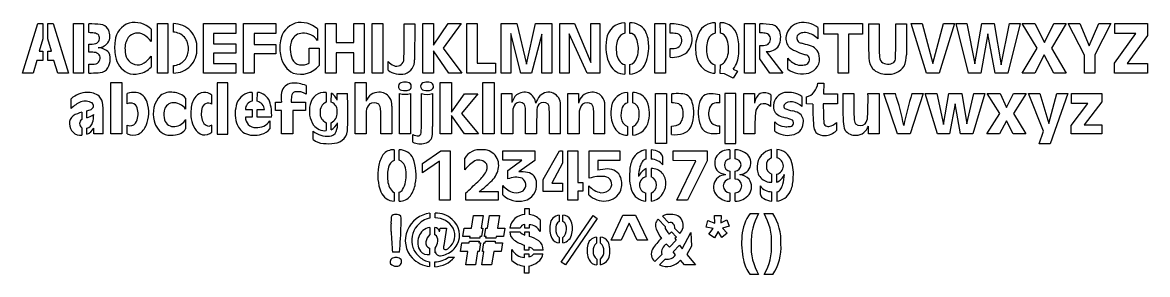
# Model space of a CAD drawing. Extents: x 0 to 17.1, y 0 to 3.8.
import ezdxf

# ---------------------------------------------------------------- set-up
doc = ezdxf.new("R2010")
doc.units = 0
doc.layers.add('WHITE', color=7, linetype='CONTINUOUS')

msp = doc.modelspace()

# ---------------------------------------------------------------- linework, layer by layer
at = {"layer": 'WHITE', "linetype": 'CONTINUOUS'}
for p, q in [((0, 3.062329), (0.23051, 3.812329)), ((0.23051, 3.812329), (0.308096, 3.812329)), ((0.308096, 3.812329), (0.308096, 3.580695)), ((0.386807, 3.57957), (0.386807, 3.812329)), ((0.386807, 3.812329), (0.467766, 3.812329)), ((0.467766, 3.812329), (0.697151, 3.062329)), ((0.775862, 3.062329), (0.775862, 3.812329)), ((0.775862, 3.812329), (0.928786, 3.812329)), ((0.928786, 3.812329), (0.928786, 3.062329)), ((1.008621, 3.676272), (1.008621, 3.81008)), ((2.048726, 3.813453), (2.208396, 3.813453)), ((2.048726, 3.062329), (2.048726, 3.813453)), ((2.208396, 3.813453), (2.208396, 3.062329)), ((2.291604, 3.683019), (2.291604, 3.813453)), ((2.74925, 3.812329), (3.238381, 3.812329)), ((2.74925, 3.062329), (2.74925, 3.812329)), ((3.238381, 3.812329), (3.238381, 3.661654)), ((3.356447, 3.812329), (3.845577, 3.812329)), ((3.356447, 3.062329), (3.356447, 3.812329)), ((3.845577, 3.812329), (3.845577, 3.661654)), ((4.603448, 3.062329), (4.603448, 3.812329)), ((4.603448, 3.812329), (4.763118, 3.812329)), ((4.763118, 3.812329), (4.763118, 3.525597)), ((5.02961, 3.525597), (5.02961, 3.812329)), ((5.02961, 3.812329), (5.18928, 3.812329)), ((5.18928, 3.812329), (5.18928, 3.062329)), ((5.31072, 3.812329), (5.47039, 3.812329)), ((5.31072, 3.062329), (5.31072, 3.812329)), ((5.47039, 3.812329), (5.47039, 3.062329)), ((5.796477, 3.528656), (5.796477, 3.811205)), ((5.796477, 3.811205), (5.956147, 3.811205)), ((5.956147, 3.811205), (5.955031, 3.262379)), ((6.077586, 3.812329), (6.24063, 3.812329)), ((6.077586, 3.062329), (6.077586, 3.812329)), ((6.24063, 3.812329), (6.24063, 3.485118)), ((6.24063, 3.485118), (6.466642, 3.812329)), ((6.662294, 3.812329), (6.386807, 3.439016)), ((6.466642, 3.812329), (6.662294, 3.812329)), ((6.747751, 3.062329), (6.747751, 3.812329)), ((6.747751, 3.812329), (6.907421, 3.812329)), ((6.907421, 3.812329), (6.907421, 3.211879)), ((7.267241, 3.062329), (7.267241, 3.812329)), ((7.267241, 3.812329), (7.508996, 3.812329)), ((7.508996, 3.812329), (7.652924, 3.196137)), ((7.652924, 3.196137), (7.792354, 3.812329)), ((7.792354, 3.812329), (8.037481, 3.812329)), ((8.037481, 3.812329), (8.037481, 3.062329)), ((8.158921, 3.062329), (8.158921, 3.812329)), ((8.158921, 3.812329), (8.381559, 3.812329)), ((8.381559, 3.812329), (8.632309, 3.223124)), ((8.632309, 3.223124), (8.633433, 3.812329)), ((8.633433, 3.812329), (8.768366, 3.812329)), ((8.768366, 3.812329), (8.768366, 3.062329)), ((9.147301, 3.826947), (9.147301, 3.667277)), ((9.226012, 3.665028), (9.226012, 3.826947)), ((9.603823, 3.062329), (9.603823, 3.812329)), ((9.603823, 3.812329), (9.763493, 3.812329)), ((9.763493, 3.812329), (9.763493, 3.062329)), ((9.836582, 3.669525), (9.836582, 3.811205)), ((10.517991, 3.826947), (10.517991, 3.667277)), ((10.598951, 3.666152), (10.597826, 3.826947)), ((10.966642, 3.812329), (11.126312, 3.812329)), ((10.966642, 3.062329), (10.966642, 3.812329)), ((11.126312, 3.812329), (11.126312, 3.062329)), ((11.197151, 3.674023), (11.197151, 3.808956)), ((12.170915, 3.812329), (12.757871, 3.812329)), ((12.170915, 3.654908), (12.170915, 3.812329)), ((12.757871, 3.812329), (12.757871, 3.654908)), ((12.848951, 3.811205), (13.008621, 3.811205)), ((13.008621, 3.811205), (13.008621, 3.464838)), ((13.263868, 3.811205), (13.423538, 3.811205)), ((13.728261, 3.062329), (13.498876, 3.812329)), ((13.498876, 3.812329), (13.664168, 3.812329)), ((13.664168, 3.812329), (13.824963, 3.208506)), ((13.824963, 3.208506), (13.985757, 3.812329)), ((14.153298, 3.812329), (13.92054, 3.062329)), ((13.985757, 3.812329), (14.153298, 3.812329)), ((14.366942, 3.062329), (14.180285, 3.812329)), ((14.180285, 3.812329), (14.344453, 3.812329)), ((14.344453, 3.812329), (14.462519, 3.202884)), ((14.462519, 3.202884), (14.570465, 3.812329)), ((14.570465, 3.812329), (14.758246, 3.812329)), ((14.758246, 3.812329), (14.865067, 3.187142)), ((14.865067, 3.187142), (14.987631, 3.812329)), ((15.154048, 3.812329), (14.962894, 3.062329)), ((14.987631, 3.812329), (15.154048, 3.812329)), ((15.409295, 3.44014), (15.183283, 3.812329)), ((15.183283, 3.812329), (15.375562, 3.812329)), ((15.375562, 3.812329), (15.521739, 3.527846)), ((15.521739, 3.527846), (15.665667, 3.812329)), ((15.850075, 3.812329), (15.626312, 3.437891)), ((15.665667, 3.812329), (15.850075, 3.812329)), ((16.126687, 3.333319), (15.87931, 3.812329)), ((15.87931, 3.812329), (16.060345, 3.812329)), ((16.060345, 3.812329), (16.202024, 3.477247)), ((16.202024, 3.477247), (16.347076, 3.812329)), ((16.531484, 3.812329), (16.286357, 3.336692)), ((16.347076, 3.812329), (16.531484, 3.812329)), ((16.589955, 3.812329), (17.085832, 3.812329)), ((16.589955, 3.661654), (16.589955, 3.812329)), ((17.085832, 3.812329), (17.085832, 3.634668)), ((1.953148, 3.729121), (1.953148, 3.543588)), ((3.238381, 3.661654), (2.902174, 3.661654)), ((2.902174, 3.661654), (2.902174, 3.507606)), ((3.845577, 3.661654), (3.516117, 3.661654)), ((3.516117, 3.661654), (3.516117, 3.495238)), ((4.482009, 3.732494), (4.482009, 3.558206)), ((7.57084, 3.062329), (7.415667, 3.662779)), ((7.415667, 3.662779), (7.415667, 3.062329)), ((7.887931, 3.654908), (7.728261, 3.062329)), ((7.886807, 3.062329), (7.887931, 3.654908)), ((8.577211, 3.062329), (8.3006, 3.656032)), ((8.3006, 3.656032), (8.3006, 3.062329)), ((12.078711, 3.756107), (12.078711, 3.57957)), ((12.385682, 3.654908), (12.170915, 3.654908)), ((12.385682, 3.062329), (12.385682, 3.654908)), ((12.757871, 3.654908), (12.545352, 3.654908)), ((12.545352, 3.654908), (12.545352, 3.062329)), ((14.662669, 3.657157), (14.555847, 3.062329)), ((14.770615, 3.062329), (14.662669, 3.657157)), ((16.583208, 3.211879), (16.91042, 3.661654)), ((16.91042, 3.661654), (16.589955, 3.661654)), ((17.085832, 3.634668), (16.775487, 3.205133)), ((0.308096, 3.580695), (0.252999, 3.392914)), ((0.44078, 3.392914), (0.386807, 3.57957)), ((1.007496, 3.37942), (1.007496, 3.498611)), ((2.902174, 3.507606), (3.238381, 3.507606)), ((3.238381, 3.507606), (3.238381, 3.364803)), ((3.516117, 3.495238), (3.845577, 3.495238)), ((3.845577, 3.495238), (3.845577, 3.352434)), ((4.351574, 3.210755), (4.351574, 3.44014)), ((4.351574, 3.44014), (4.504498, 3.44014)), ((4.504498, 3.44014), (4.503373, 3.177022)), ((4.763118, 3.525597), (5.02961, 3.525597)), ((6.386807, 3.439016), (6.671289, 3.062329)), ((9.834333, 3.30071), (9.834333, 3.433393)), ((11.198276, 3.277097), (11.198276, 3.478371)), ((15.182159, 3.062329), (15.409295, 3.44014)), ((15.626312, 3.437891), (15.852324, 3.062329)), ((0.217016, 3.25011), (0.15967, 3.062329)), ((0.308096, 3.25011), (0.217016, 3.25011)), ((0.252999, 3.392914), (0.308096, 3.392914)), ((0.308096, 3.392914), (0.308096, 3.25011)), ((0.386807, 3.25011), (0.386807, 3.392914)), ((0.386807, 3.392914), (0.44078, 3.392914)), ((0.477886, 3.25011), (0.386807, 3.25011)), ((0.534108, 3.062329), (0.477886, 3.25011)), ((1.953148, 3.316452), (1.953148, 3.153408)), ((3.238381, 3.364803), (2.902174, 3.364803)), ((2.902174, 3.364803), (2.902174, 3.205133)), ((3.845577, 3.352434), (3.516117, 3.352434)), ((3.516117, 3.352434), (3.516117, 3.062329)), ((5.02961, 3.367052), (4.763118, 3.367052)), ((4.763118, 3.367052), (4.763118, 3.062329)), ((5.02961, 3.062329), (5.02961, 3.367052)), ((6.474513, 3.062329), (6.24063, 3.39966)), ((6.24063, 3.39966), (6.24063, 3.062329)), ((11.350075, 3.062329), (11.198276, 3.277097)), ((11.296102, 3.38954), (11.545727, 3.062329)), ((11.622189, 3.1208), (11.622189, 3.286092)), ((15.518366, 3.337816), (15.374438, 3.062329)), ((15.661169, 3.062329), (15.518366, 3.337816)), ((16.126687, 3.062329), (16.126687, 3.333319)), ((16.286357, 3.336692), (16.286357, 3.062329)), ((1.007496, 3.062329), (1.007496, 3.195013)), ((2.291604, 3.061205), (2.291604, 3.175897)), ((2.902174, 3.205133), (3.238381, 3.205133)), ((3.238381, 3.205133), (3.238381, 3.062329)), ((5.551349, 3.106182), (5.551349, 3.236617)), ((6.907421, 3.211879), (7.182909, 3.211879)), ((7.182909, 3.211879), (7.182909, 3.062329)), ((9.147301, 3.18939), (9.147301, 3.045462)), ((9.226012, 3.045462), (9.226012, 3.18939)), ((10.516867, 3.187142), (10.516867, 3.058956)), ((10.597826, 3.055582), (10.598951, 3.188266)), ((10.794603, 3.123049), (10.857571, 3.088191)), ((10.857571, 3.088191), (10.794603, 2.983618)), ((16.583208, 3.062329), (16.583208, 3.211879)), ((16.775487, 3.205133), (17.085832, 3.205133)), ((17.085832, 3.205133), (17.085832, 3.062329)), ((0.15967, 3.062329), (0, 3.062329)), ((0.697151, 3.062329), (0.534108, 3.062329)), ((0.928786, 3.062329), (0.775862, 3.062329)), ((1.340892, 2.13556), (1.340892, 2.91592)), ((1.340892, 2.91592), (1.509558, 2.91592)), ((1.509558, 2.91592), (1.509558, 2.13556)), ((2.208396, 3.062329), (2.048726, 3.062329)), ((3.238381, 3.062329), (2.74925, 3.062329)), ((3.120877, 2.914795), (2.955585, 2.914795)), ((2.955585, 2.914795), (2.955585, 2.134436)), ((3.120877, 2.134436), (3.120877, 2.914795)), ((3.516117, 3.062329), (3.356447, 3.062329)), ((4.763118, 3.062329), (4.603448, 3.062329)), ((5.18928, 3.062329), (5.02961, 3.062329)), ((5.050412, 2.13556), (5.050412, 2.917044)), ((5.050412, 2.917044), (5.219078, 2.917044)), ((5.219078, 2.917044), (5.219078, 2.635935)), ((5.47039, 3.062329), (5.31072, 3.062329)), ((6.24063, 3.062329), (6.077586, 3.062329)), ((6.34464, 2.917044), (6.516679, 2.917044)), ((6.34464, 2.13556), (6.34464, 2.917044)), ((6.671289, 3.062329), (6.474513, 3.062329)), ((6.516679, 2.917044), (6.516679, 2.466145)), ((7.182909, 3.062329), (6.747751, 3.062329)), ((6.993441, 2.917044), (7.162106, 2.917044)), ((6.993441, 2.13556), (6.993441, 2.917044)), ((7.162106, 2.917044), (7.162106, 2.13556)), ((7.415667, 3.062329), (7.267241, 3.062329)), ((7.728261, 3.062329), (7.57084, 3.062329)), ((8.037481, 3.062329), (7.886807, 3.062329)), ((8.3006, 3.062329), (8.158921, 3.062329)), ((8.768366, 3.062329), (8.577211, 3.062329)), ((9.763493, 3.062329), (9.603823, 3.062329)), ((10.661919, 3.04996), (10.597826, 3.055582)), ((10.794603, 2.983618), (10.661919, 3.04996)), ((11.126312, 3.062329), (10.966642, 3.062329)), ((11.545727, 3.062329), (11.350075, 3.062329)), ((12.081522, 2.9058), (12.168103, 2.906924)), ((12.168103, 2.906924), (12.16473, 2.745005)), ((12.545352, 3.062329), (12.385682, 3.062329)), ((13.92054, 3.062329), (13.728261, 3.062329)), ((14.555847, 3.062329), (14.366942, 3.062329)), ((14.962894, 3.062329), (14.770615, 3.062329)), ((15.374438, 3.062329), (15.182159, 3.062329)), ((15.852324, 3.062329), (15.661169, 3.062329)), ((16.286357, 3.062329), (16.126687, 3.062329)), ((17.085832, 3.062329), (16.583208, 3.062329)), ((1.590517, 2.592082), (1.590517, 2.751752)), ((3.487444, 2.768618), (3.487444, 2.633686)), ((3.566154, 2.633686), (3.567279, 2.768618)), ((4.307159, 2.872067), (4.307159, 2.742756)), ((4.610757, 2.768618), (4.610757, 2.617944)), ((4.689468, 2.617944), (4.690592, 2.755125)), ((4.779423, 2.651677), (4.779423, 2.751752)), ((4.779423, 2.751752), (4.936844, 2.751752)), ((5.723951, 2.13556), (5.723951, 2.750627)), ((5.892616, 2.749503), (5.892616, 2.13556)), ((6.227699, 2.750627), (6.227699, 2.250843)), ((6.516679, 2.466145), (6.712331, 2.745005)), ((6.913606, 2.745005), (6.669603, 2.44478)), ((6.712331, 2.745005), (6.913606, 2.745005)), ((7.276799, 2.13556), (7.276799, 2.750627)), ((7.276799, 2.750627), (7.43422, 2.750627)), ((7.43422, 2.750627), (7.43422, 2.615695)), ((8.284295, 2.13556), (8.284295, 2.750627)), ((8.284295, 2.750627), (8.442841, 2.750627)), ((8.442841, 2.750627), (8.442841, 2.60445)), ((9.189468, 2.76637), (9.189468, 2.608948)), ((9.267054, 2.608948), (9.267054, 2.76637)), ((9.612256, 1.989383), (9.612256, 2.750627)), ((9.612256, 2.750627), (9.780922, 2.750627)), ((9.780922, 2.750627), (9.780922, 1.989383)), ((9.860757, 2.608948), (9.860757, 2.743881)), ((10.833396, 2.752876), (10.668103, 2.752876)), ((10.668103, 2.752876), (10.668103, 1.991632)), ((10.833396, 1.991632), (10.833396, 2.752876)), ((10.954835, 2.13556), (10.954835, 2.750627)), ((10.954835, 2.750627), (11.11563, 2.750627)), ((11.11563, 2.750627), (11.11563, 2.603326)), ((12.16473, 2.745005), (12.376124, 2.745005)), ((12.376124, 2.745005), (12.376124, 2.594331)), ((12.459333, 2.750627), (12.627999, 2.750627)), ((12.627999, 2.750627), (12.627999, 2.477096)), ((12.840517, 2.750627), (13.009183, 2.750627)), ((13.009183, 2.750627), (13.009183, 2.13556)), ((13.286919, 2.13556), (13.082271, 2.750627)), ((13.082271, 2.750627), (13.256559, 2.750627)), ((13.679348, 2.750627), (13.481447, 2.13556)), ((13.508433, 2.750627), (13.679348, 2.750627)), ((13.896364, 2.13556), (13.710832, 2.750627)), ((13.710832, 2.750627), (13.883996, 2.750627)), ((13.883996, 2.750627), (13.985195, 2.279488)), ((13.985195, 2.279488), (14.067279, 2.750627)), ((14.067279, 2.750627), (14.264055, 2.750627)), ((14.264055, 2.750627), (14.343891, 2.288483)), ((14.343891, 2.288483), (14.446214, 2.750627)), ((14.613756, 2.750627), (14.431597, 2.13556)), ((14.446214, 2.750627), (14.613756, 2.750627)), ((14.840892, 2.445905), (14.653111, 2.750627)), ((14.653111, 2.750627), (14.846514, 2.750627)), ((14.846514, 2.750627), (14.946589, 2.539233)), ((14.946589, 2.539233), (15.051162, 2.750627)), ((15.243441, 2.750627), (15.051162, 2.445905)), ((15.051162, 2.750627), (15.243441, 2.750627)), ((15.508808, 2.17604), (15.277174, 2.751752)), ((15.277174, 2.751752), (15.451462, 2.751752)), ((15.451462, 2.751752), (15.588643, 2.296355)), ((15.588643, 2.296355), (15.707834, 2.751752)), ((15.87425, 2.751752), (15.606634, 1.988259)), ((15.707834, 2.751752), (15.87425, 2.751752)), ((15.930472, 2.750627), (16.392616, 2.750627)), ((15.930472, 2.601077), (15.930472, 2.750627)), ((16.392616, 2.750627), (16.392616, 2.62469)), ((0.740442, 2.522367), (0.740442, 2.671917)), ((2.476574, 2.678663), (2.476574, 2.512247)), ((2.87575, 2.590957), (2.87575, 2.727014)), ((3.842766, 2.492007), (3.842766, 2.621317)), ((3.842766, 2.621317), (3.93497, 2.621317)), ((4.081147, 2.621317), (4.298163, 2.621317)), ((4.298163, 2.621317), (4.298163, 2.492007)), ((10.589393, 2.611197), (10.589393, 2.732636)), ((11.367504, 2.731512), (11.359633, 2.554975)), ((11.836394, 2.706774), (11.836394, 2.551602)), ((11.904985, 2.592082), (11.904985, 2.698903)), ((12.00506, 2.590957), (11.904985, 2.592082)), ((12.376124, 2.594331), (12.162481, 2.594331)), ((14.163981, 2.594331), (14.080772, 2.13556)), ((14.24494, 2.13556), (14.163981, 2.594331)), ((15.925975, 2.26487), (16.180097, 2.601077)), ((16.180097, 2.601077), (15.930472, 2.601077)), ((16.392616, 2.62469), (16.126124, 2.273866)), ((0.902361, 2.466145), (0.902361, 2.354825)), ((0.976574, 2.380687), (0.976574, 2.488633)), ((3.386244, 2.507749), (3.487444, 2.507749)), ((3.487444, 2.393056), (3.388493, 2.393056)), ((3.487444, 2.507749), (3.487444, 2.393056)), ((3.566154, 2.393056), (3.566154, 2.507749)), ((3.566154, 2.507749), (3.6741, 2.507749)), ((3.783171, 2.393056), (3.566154, 2.393056)), ((3.93497, 2.492007), (3.842766, 2.492007)), ((3.93497, 2.13556), (3.93497, 2.492007)), ((4.298163, 2.492007), (4.103636, 2.492007)), ((4.103636, 2.492007), (4.103636, 2.13556)), ((5.440592, 2.13556), (5.440592, 2.40511)), ((5.609258, 2.558384), (5.609258, 2.13556)), ((6.71458, 2.13556), (6.513306, 2.416669)), ((6.513306, 2.416669), (6.513306, 2.13556)), ((6.669603, 2.44478), (6.925975, 2.13556)), ((7.639993, 2.13556), (7.639993, 2.404238)), ((8.002061, 2.13556), (8.002061, 2.403214)), ((8.6756, 2.13556), (8.6756, 2.4048)), ((14.64524, 2.13556), (14.840892, 2.445905)), ((15.051162, 2.445905), (15.240067, 2.13556)), ((0.900112, 2.231137), (0.900112, 2.117569)), ((0.978823, 2.131062), (0.978823, 2.225515)), ((1.085645, 2.13556), (1.085645, 2.226639)), ((1.591642, 2.13556), (1.591642, 2.268244)), ((2.477699, 2.358199), (2.477699, 2.212022)), ((2.87575, 2.268244), (2.840892, 2.256999)), ((2.87575, 2.164795), (2.87575, 2.268244)), ((3.757309, 2.337959), (3.757309, 2.213146)), ((4.61413, 2.307599), (4.61413, 2.18616)), ((4.686094, 2.198528), (4.686094, 2.307599)), ((9.189468, 2.249128), (9.189468, 2.116444)), ((9.267054, 2.116444), (9.267054, 2.248004)), ((9.857384, 2.126564), (9.857384, 2.256999)), ((10.592766, 2.150178), (10.592766, 2.259248)), ((11.428223, 2.177164), (11.428223, 2.321092)), ((12.360382, 2.310972), (12.360382, 2.187284)), ((12.847264, 2.13556), (12.847264, 2.256999)), ((14.945465, 2.336834), (14.836394, 2.13556)), ((15.04554, 2.13556), (14.945465, 2.336834)), ((15.925975, 2.13556), (15.925975, 2.26487)), ((16.126124, 2.273866), (16.392616, 2.273866)), ((16.392616, 2.273866), (16.392616, 2.13556)), ((1.226199, 2.13556), (1.085645, 2.13556)), ((1.509558, 2.13556), (1.340892, 2.13556)), ((2.955585, 2.134436), (3.120877, 2.134436)), ((4.103636, 2.13556), (3.93497, 2.13556)), ((4.412856, 2.050103), (4.412856, 2.178289)), ((5.219078, 2.13556), (5.050412, 2.13556)), ((5.609258, 2.13556), (5.440592, 2.13556)), ((5.892616, 2.13556), (5.723951, 2.13556)), ((5.928598, 2.011872), (5.927474, 2.126564)), ((6.513306, 2.13556), (6.34464, 2.13556)), ((6.925975, 2.13556), (6.71458, 2.13556)), ((7.162106, 2.13556), (6.993441, 2.13556)), ((7.445465, 2.13556), (7.276799, 2.13556)), ((7.808658, 2.13556), (7.639993, 2.13556)), ((8.170727, 2.13556), (8.002061, 2.13556)), ((8.452961, 2.13556), (8.284295, 2.13556)), ((8.844265, 2.13556), (8.6756, 2.13556)), ((11.123501, 2.13556), (10.954835, 2.13556)), ((13.009183, 2.13556), (12.847264, 2.13556)), ((13.481447, 2.13556), (13.286919, 2.13556)), ((14.080772, 2.13556), (13.896364, 2.13556)), ((14.431597, 2.13556), (14.24494, 2.13556)), ((14.836394, 2.13556), (14.64524, 2.13556)), ((15.240067, 2.13556), (15.04554, 2.13556)), ((15.441342, 1.988259), (15.508808, 2.17604)), ((16.392616, 2.13556), (15.925975, 2.13556)), ((5.64524, 1.895822), (5.64524, 1.733903)), ((5.720577, 1.736152), (5.720577, 1.895822)), ((6.077024, 1.687801), (6.35476, 1.881205)), ((6.35476, 1.881205), (6.496439, 1.881205)), ((6.496439, 1.881205), (6.496439, 1.131205)), ((7.295915, 1.736152), (7.295915, 1.88008)), ((7.295915, 1.88008), (7.781672, 1.88008)), ((7.781672, 1.88008), (7.781672, 1.731654)), ((7.909858, 1.444923), (8.153861, 1.881205)), ((8.153861, 1.881205), (8.202211, 1.881205)), ((8.202211, 1.881205), (8.202211, 1.693423)), ((8.280922, 1.131205), (8.280922, 1.881205)), ((8.280922, 1.881205), (8.431597, 1.881205)), ((8.431597, 1.881205), (8.431597, 1.397696)), ((8.607009, 1.461789), (8.607009, 1.88008)), ((8.607009, 1.88008), (9.070277, 1.88008)), ((9.070277, 1.88008), (9.070277, 1.731654)), ((9.469453, 1.753019), (9.470577, 1.895822)), ((9.548163, 1.895822), (9.548163, 1.753019)), ((9.780922, 1.989383), (9.612256, 1.989383)), ((9.880997, 1.881205), (10.397114, 1.881205)), ((9.880997, 1.73053), (9.880997, 1.881205)), ((10.397114, 1.881205), (10.397114, 1.726032)), ((10.668103, 1.991632), (10.833396, 1.991632)), ((10.743441, 1.896947), (10.743441, 1.757516)), ((10.821027, 1.757516), (10.821027, 1.895822)), ((11.377624, 1.774383), (11.377624, 1.898071)), ((11.456334, 1.899196), (11.456334, 1.774383)), ((15.606634, 1.988259), (15.441342, 1.988259)), ((6.331147, 1.721534), (6.077024, 1.544998)), ((6.331147, 1.131205), (6.331147, 1.721534)), ((6.716829, 1.592224), (6.715705, 1.768761)), ((7.582646, 1.736152), (7.295915, 1.736152)), ((7.369003, 1.578731), (7.582646, 1.736152)), ((7.781672, 1.731654), (7.536544, 1.561864)), ((9.070277, 1.731654), (8.738568, 1.731654)), ((8.738568, 1.731654), (8.738568, 1.584353)), ((9.723576, 1.665312), (9.723576, 1.751138)), ((10.223951, 1.729405), (9.880997, 1.73053)), ((9.938343, 1.131205), (10.223951, 1.729405)), ((10.397114, 1.726032), (10.099138, 1.131205)), ((6.077024, 1.544998), (6.077024, 1.687801)), ((7.369003, 1.455043), (7.369003, 1.578731)), ((8.202211, 1.693423), (8.038043, 1.388701)), ((9.472826, 1.486527), (9.472826, 1.610215)), ((9.548163, 1.610215), (9.548163, 1.485402)), ((10.744565, 1.571984), (10.744565, 1.452794)), ((10.822151, 1.450545), (10.822151, 1.571984)), ((7.909858, 1.25939), (7.909858, 1.444923)), ((8.038043, 1.388701), (8.202211, 1.388701)), ((8.202211, 1.388701), (8.202211, 1.25939)), ((8.431597, 1.397696), (8.510307, 1.397696)), ((8.510307, 1.397696), (8.510307, 1.266137)), ((10.677099, 1.514638), (10.677099, 1.521384)), ((10.894115, 1.52026), (10.894115, 1.515762)), ((11.378748, 1.40107), (11.378748, 1.525882)), ((11.452961, 1.524758), (11.452961, 1.40107)), ((5.642991, 1.248146), (5.642991, 1.113214)), ((5.719453, 1.113214), (5.719453, 1.24927)), ((6.733696, 1.131205), (6.733696, 1.243648)), ((6.937219, 1.261639), (7.222826, 1.261639)), ((7.222826, 1.261639), (7.222826, 1.131205)), ((7.295915, 1.208791), (7.295915, 1.351594)), ((8.202211, 1.25939), (7.909858, 1.25939)), ((8.510307, 1.266137), (8.431597, 1.266137)), ((8.431597, 1.266137), (8.431597, 1.131205)), ((8.602511, 1.212164), (8.602511, 1.348221)), ((9.468328, 1.113214), (9.468328, 1.236902)), ((9.549288, 1.238026), (9.549288, 1.114338)), ((10.743441, 1.242524), (10.743441, 1.113214)), ((10.822151, 1.113214), (10.822151, 1.241399)), ((11.203336, 1.345972), (11.203336, 1.260147)), ((11.378748, 1.115462), (11.378748, 1.258266)), ((11.456334, 1.258266), (11.456334, 1.115462)), ((6.496439, 1.131205), (6.331147, 1.131205)), ((7.222826, 1.131205), (6.733696, 1.131205)), ((8.431597, 1.131205), (8.280922, 1.131205)), ((10.099138, 1.131205), (9.938343, 1.131205)), ((6.187781, 0.931034), (6.187781, 0.856822)), ((6.266492, 0.861319), (6.266492, 0.931034)), ((6.818591, 0.706147), (6.850075, 0.896177)), ((6.850075, 0.896177), (6.997376, 0.896177)), ((6.997376, 0.896177), (6.967016, 0.706147)), ((7.062594, 0.706147), (7.092954, 0.896177)), ((7.092954, 0.896177), (7.242504, 0.896177)), ((7.242504, 0.896177), (7.212144, 0.706147)), ((7.62931, 0.910795), (7.62931, 1.004123)), ((7.62931, 1.004123), (7.695652, 1.004123)), ((7.695652, 1.004123), (7.695652, 0.911919)), ((8.151049, 0.89955), (8.151049, 0.806222)), ((8.181409, 0.185532), (8.666042, 0.895052)), ((8.208396, 0.806222), (8.207271, 0.89955)), ((8.666042, 0.895052), (8.72901, 0.851199)), ((8.938156, 0.521739), (9.118066, 0.89955)), ((9.118066, 0.89955), (9.310345, 0.89955)), ((9.310345, 0.89955), (9.490255, 0.521739)), ((9.818591, 0.787106), (9.718516, 0.887181)), ((10.51012, 0.895052), (10.60907, 0.895052)), ((10.513493, 0.779235), (10.51012, 0.895052)), ((10.60907, 0.895052), (10.603448, 0.785982)), ((11.050975, 0.927661), (11.178036, 0.927661)), ((11.262369, 0.926537), (11.393928, 0.927661)), ((5.599079, 0.652087), (5.597363, 0.769912)), ((6.184408, 0.716267), (6.184408, 0.607196)), ((6.264243, 0.604948), (6.264243, 0.716267)), ((6.335082, 0.651049), (6.345202, 0.703898)), ((6.345202, 0.703898), (6.441904, 0.703898)), ((6.441904, 0.703898), (6.396482, 0.438589)), ((6.685907, 0.575712), (6.706147, 0.706147)), ((6.706147, 0.706147), (6.818591, 0.706147)), ((6.967016, 0.706147), (6.99063, 0.706147)), ((6.99063, 0.706147), (6.97039, 0.575712)), ((7.018741, 0.575712), (7.038981, 0.706147)), ((7.038981, 0.706147), (7.062594, 0.706147)), ((7.212144, 0.706147), (7.324588, 0.706147)), ((7.324588, 0.706147), (7.304348, 0.575712)), ((7.556222, 0.706147), (7.401049, 0.706147)), ((7.62931, 0.706147), (7.62931, 0.757871)), ((7.695652, 0.706147), (7.62931, 0.706147)), ((7.695652, 0.756747), (7.695652, 0.706147)), ((7.860945, 0.832084), (7.860945, 0.654423)), ((8.72901, 0.851199), (8.244378, 0.146177)), ((9.214768, 0.782609), (9.091079, 0.521739)), ((9.337331, 0.521739), (9.214768, 0.782609)), ((9.652174, 0.838831), (9.76012, 0.730885)), ((9.982759, 0.625187), (9.906297, 0.701649)), ((10.383058, 0.720765), (10.407796, 0.819715)), ((10.491004, 0.697151), (10.383058, 0.720765)), ((10.407796, 0.819715), (10.513493, 0.779235)), ((10.424663, 0.615067), (10.491004, 0.697151)), ((10.603448, 0.785982), (10.695652, 0.829835)), ((10.732759, 0.734258), (10.631559, 0.706147)), ((10.631559, 0.706147), (10.701274, 0.629685)), ((10.695652, 0.829835), (10.732759, 0.734258)), ((6.798351, 0.575712), (6.685907, 0.575712)), ((6.794978, 0.552099), (6.798351, 0.575712)), ((6.943403, 0.552099), (6.794978, 0.552099)), ((6.946777, 0.575712), (6.943403, 0.552099)), ((6.97039, 0.575712), (6.946777, 0.575712)), ((7.042354, 0.575712), (7.018741, 0.575712)), ((7.038981, 0.552099), (7.042354, 0.575712)), ((7.188531, 0.552099), (7.038981, 0.552099)), ((7.191904, 0.575712), (7.188531, 0.552099)), ((7.304348, 0.575712), (7.191904, 0.575712)), ((7.401049, 0.651049), (7.553973, 0.651049)), ((7.62931, 0.60045), (7.62931, 0.651049)), ((7.62931, 0.651049), (7.695652, 0.651049)), ((7.695652, 0.651049), (7.695652, 0.58021)), ((8.152174, 0.564468), (8.152174, 0.480135)), ((8.207271, 0.480135), (8.207271, 0.564468)), ((8.720015, 0.567841), (8.720015, 0.474513)), ((8.777361, 0.474513), (8.776237, 0.567841)), ((9.091079, 0.521739), (8.938156, 0.521739)), ((9.490255, 0.521739), (9.337331, 0.521739)), ((9.82084, 0.615067), (9.854573, 0.646552)), ((9.92991, 0.51949), (9.827586, 0.414918)), ((9.854573, 0.646552), (9.931034, 0.57009)), ((9.931034, 0.57009), (9.908546, 0.547601)), ((9.908546, 0.547601), (9.92991, 0.51949)), ((10.02099, 0.392429), (10.148051, 0.638681)), ((10.148051, 0.638681), (10.162669, 0.431784)), ((10.508996, 0.558846), (10.424663, 0.615067)), ((10.565217, 0.653298), (10.508996, 0.558846)), ((10.621439, 0.564468), (10.565217, 0.653298)), ((10.701274, 0.629685), (10.621439, 0.564468)), ((6.182159, 0.398051), (6.182159, 0.303598)), ((6.272114, 0.345202), (6.261994, 0.328336)), ((6.649925, 0.350825), (6.670165, 0.482384)), ((6.763493, 0.350825), (6.649925, 0.350825)), ((6.670165, 0.482384), (6.783733, 0.482384)), ((6.730885, 0.146177), (6.763493, 0.350825)), ((6.783733, 0.482384), (6.787106, 0.505997)), ((6.787106, 0.505997), (6.935532, 0.505997)), ((6.911919, 0.350825), (6.87931, 0.146177)), ((6.935532, 0.350825), (6.911919, 0.350825)), ((6.935532, 0.505997), (6.932159, 0.482384)), ((6.932159, 0.482384), (6.955772, 0.482384)), ((6.955772, 0.482384), (6.935532, 0.350825)), ((6.973763, 0.146177), (7.007496, 0.350825)), ((6.983883, 0.350825), (7.004123, 0.482384)), ((7.007496, 0.350825), (6.983883, 0.350825)), ((7.004123, 0.482384), (7.027736, 0.482384)), ((7.027736, 0.482384), (7.031109, 0.505997)), ((7.031109, 0.505997), (7.18066, 0.505997)), ((7.157046, 0.350825), (7.124438, 0.146177)), ((7.270615, 0.350825), (7.157046, 0.350825)), ((7.18066, 0.505997), (7.177286, 0.482384)), ((7.177286, 0.482384), (7.290855, 0.482384)), ((7.290855, 0.482384), (7.270615, 0.350825)), ((7.431409, 0.213643), (7.431409, 0.38006)), ((7.622564, 0.371064), (7.622564, 0.445277)), ((7.688906, 0.371064), (7.622564, 0.371064)), ((7.688906, 0.417166), (7.688906, 0.371064)), ((7.905922, 0.36994), (7.767616, 0.36994)), ((9.827586, 0.414918), (9.782609, 0.463268)), ((9.881559, 0.346327), (9.98051, 0.446402)), ((9.918666, 0.296852), (9.881559, 0.346327)), ((9.98051, 0.446402), (10.02099, 0.392429)), ((10.162669, 0.431784), (10.091829, 0.305847)), ((5.724513, 0.338456), (5.617691, 0.338456)), ((6.183283, 0.191154), (6.183283, 0.121439)), ((6.26087, 0.116942), (6.26087, 0.191154)), ((6.471139, 0.261994), (6.55997, 0.261994)), ((7.622564, 0.258621), (7.622564, 0.315967)), ((7.622564, 0.315967), (7.688906, 0.315967)), ((7.688906, 0.315967), (7.688906, 0.268741)), ((7.767616, 0.315967), (7.903673, 0.315967)), ((8.244378, 0.146177), (8.181409, 0.185532)), ((8.721139, 0.232759), (8.721139, 0.148426)), ((8.776237, 0.148426), (8.776237, 0.232759)), ((9.708396, 0.305847), (9.601574, 0.196777)), ((9.672414, 0.146177), (9.764618, 0.237256)), ((9.764618, 0.237256), (9.767534, 0.233321)), ((10.053598, 0.146177), (9.994003, 0.218141)), ((10.091829, 0.305847), (10.221139, 0.146177)), ((6.87931, 0.146177), (6.730885, 0.146177)), ((7.124438, 0.146177), (6.973763, 0.146177)), ((7.622564, 0.022489), (7.622564, 0.12931)), ((7.688906, 0.022489), (7.622564, 0.022489)), ((7.688906, 0.12931), (7.688906, 0.022489)), ((10.221139, 0.146177), (10.053598, 0.146177)), ((11.180285, 0), (11.04985, 0)), ((11.396177, 0), (11.265742, 0))]:
    msp.add_line(p, q, dxfattribs=at)
for centre, radius, start, end in [((1.00317, 2.287302), 1.522788, 83.111771, 89.794896), ((1.177311, 3.652033), 0.14731, 34.834667, 86.695711), ((1.714481, 3.526232), 0.308719, 107.979371, 174.967512), ((1.703813, 3.471449), 0.358557, 45.94203, 103.651625), ((2.290309, 3.453357), 0.360098, -2.751057, 89.793888), ((4.246903, 3.504215), 0.332902, 108.543635, 171.481663), ((4.229015, 3.454057), 0.376209, 47.740944, 103.524966), ((9.151895, 3.544973), 0.282011, 90.933371, 173.850903), ((9.235271, 3.564546), 0.262564, 32.649183, 92.020843), ((9.848955, 3.205694), 0.605637, 68.456978, 91.170687), ((9.990263, 3.614348), 0.174638, 3.07364, 62.336088), ((10.515757, 3.55463), 0.272326, 89.529964, 153.848113), ((10.605276, 3.564561), 0.262492, 43.555958, 91.62625), ((11.221791, 2.926715), 0.882585, 78.753055, 91.599773), ((11.353729, 3.641739), 0.155884, 20.441274, 75.055424), ((11.840161, 3.583924), 0.244969, 100.408876, 169.837566), ((11.853745, 3.446772), 0.382489, 53.973351, 98.698165), ((31.091538, 3.680623), 18.243055, 179.589879, 181.230071), ((2.796927, 3.680683), 10.467755, -2.142539, 0.714435), ((75.883696, 3.693289), 62.460269, 179.891834, 180.32448), ((0.98254, 2.931692), 0.745036, 81.925336, 87.993932), ((1.083334, 3.569252), 0.100165, 42.804225, 87.793337), ((1.084829, 3.59019), 0.086045, -71.672447, 33.206322), ((1.101603, 3.626564), 0.225111, -21.535728, 29.139338), ((1.838937, 3.441943), 0.282546, 145.356907, 185.064504), ((1.74753, 3.485939), 0.183015, 58.825199, 140.415101), ((1.576379, 3.232937), 0.488323, 39.506036, 57.009925), ((2.285654, 3.449317), 0.233777, -4.569189, 88.541453), ((4.250068, 3.493732), 0.17252, 89.833012, 155.876319), ((4.263016, 3.39101), 0.275522, 37.360909, 92.588972), ((9.184834, 3.519466), 0.152501, 104.247692, 159.248314), ((9.226336, 3.567555), 0.097473, 25.208225, 90.190355), ((9.043682, 3.466786), 0.305943, 7.03106, 27.714536), ((9.094943, 3.50481), 0.413726, 0.898475, 29.128155), ((9.824701, 3.014826), 0.654807, 80.891415, 88.960403), ((9.927114, 3.58085), 0.080536, 23.387536, 89.11274), ((9.885207, 3.558251), 0.128036, -56.924146, 25.225997), ((9.896799, 3.571462), 0.2729, -45.805824, 11.038137), ((10.779423, 3.443995), 0.558019, 155.58386, 186.938422), ((10.551362, 3.521987), 0.149073, 102.935732, 159.622275), ((10.589784, 3.55868), 0.107862, 17.283722, 85.12489), ((10.340256, 3.44818), 0.380249, 2.743458, 22.016741), ((10.5691, 3.545425), 0.302096, 10.141872, 41.45792), ((9.982093, 3.43488), 0.899413, -5.284865, 10.489329), ((11.167558, 2.970675), 0.70397, 80.970228, 87.590728), ((11.27607, 3.577438), 0.088505, 36.333702, 88.721597), ((11.258179, 3.580921), 0.101742, -62.316241, 28.761657), ((11.226046, 3.603528), 0.289006, -25.387286, 18.698661), ((11.790331, 3.583738), 0.196159, 167.21537, 225.074181), ((11.84241, 3.597743), 0.08352, 160.82803, 261.698031), ((11.877668, 3.526915), 0.150611, 75.648482, 139.278201), ((11.864694, 3.394189), 0.283142, 40.899192, 79.765846), ((1.022298, 3.897906), 0.39957, -92.122971, -77.043594), ((1.135858, 3.648133), 0.203795, -86.886653, -30.751284), ((1.144628, 3.213628), 0.231021, 43.487024, 89.42988), ((2.07657, 3.447369), 0.677947, 171.009414, 191.343119), ((2.292695, 3.418912), 0.357709, -90.17478, 2.749982), ((2.279576, 3.415208), 0.239613, -87.12259, 3.705344), ((4.501876, 3.449068), 0.593468, 169.862375, 193.420387), ((4.454277, 3.422952), 0.388281, 158.660963, 202.551332), ((2.995117, 3.458019), 2.80225, -4.324491, 1.444426), ((9.464924, 3.452518), 0.605962, 168.321128, 206.824037), ((9.439071, 3.43021), 0.421921, 160.146678, 190.125357), ((8.923347, 3.433278), 0.429874, -19.90573, 9.501046), ((8.858153, 3.455711), 0.652836, -21.950266, 4.884425), ((9.850574, 3.745492), 0.312521, -92.978826, -70.463492), ((10.822688, 3.428616), 0.435986, 160.53567, 189.754608), ((10.402711, 3.417944), 0.321034, -36.924125, 8.677624), ((11.213468, 3.814952), 0.336924, -92.584463, -74.157438), ((11.317794, 3.591151), 0.202774, -96.141116, -33.368188), ((12.118115, 4.192702), 0.881318, -121.944995, -104.771114), ((10.973517, 0.266123), 3.360061, 73.03349, 75.226088), ((11.909602, 3.290139), 0.194929, 10.504127, 76.827024), ((13.892117, 3.432367), 0.884093, 177.895112, 186.310609), ((1.013666, 2.70183), 0.677619, 83.450675, 90.521719), ((1.090402, 3.281573), 0.093455, 38.481266, 89.661342), ((1.08653, 3.289061), 0.092198, -69.735346, 33.334135), ((1.086278, 3.273207), 0.246862, -40.53787, 23.746057), ((1.755554, 3.370814), 0.348348, -170.617844, -117.869417), ((1.770376, 3.394769), 0.21404, 174.038087, 252.639473), ((1.541246, 3.647485), 0.528438, -54.712933, -38.787699), ((4.273602, 3.376901), 0.355096, -169.3584, -116.975969), ((4.229707, 3.326967), 0.144094, -158.450884, -99.115671), ((5.682298, 3.278057), 0.111583, -112.775459, -16.312874), ((5.745498, 3.25107), 0.209838, -71.875383, 3.089467), ((9.264106, 3.387337), 0.242414, -172.581081, -146.474467), ((9.175314, 3.315481), 0.129164, -151.298159, -102.525524), ((9.181917, 3.336901), 0.153961, -73.357079, -18.944519), ((9.865774, 3.657669), 0.358341, -95.033603, -51.868999), ((10.534432, 3.373791), 0.308954, 179.481969, 217.286168), ((10.633371, 3.383564), 0.242088, -173.163702, -146.835329), ((10.542652, 3.311841), 0.127337, -151.525467, -101.683249), ((10.483183, 3.365602), 0.394734, -37.913658, -1.969328), ((11.871053, 3.497323), 0.326423, -139.676002, -105.213292), ((11.871223, 3.267751), 0.0827, -90.155317, 21.99067), ((11.868704, 3.251868), 0.092021, 30.605604, 74.422505), ((11.881179, 3.278726), 0.225038, -74.161154, 12.042162), ((13.106182, 3.291629), 0.253508, -179.404892, -140.084109), ((13.153944, 3.32069), 0.141308, 174.111073, 220.01306), ((13.173196, 3.283816), 0.084349, -46.955968, 3.754553), ((13.026182, 3.33159), 0.398327, -24.27662, 1.146893), ((1.029209, 3.694679), 0.500138, -92.488167, -79.719951), ((1.155335, 3.240294), 0.174126, -92.823791, -47.090546), ((1.749816, 3.348966), 0.164296, -105.282642, -53.946593), ((1.708737, 3.379851), 0.333187, -78.833362, -42.81449), ((4.223783, 3.400906), 0.358183, -108.096624, -38.686316), ((4.227395, 3.485497), 0.301503, -93.90174, -65.677687), ((5.786127, 3.478539), 0.337116, -134.141351, -115.85706), ((5.736838, 3.344217), 0.301773, -127.927379, -75.817434), ((9.154153, 3.310031), 0.264657, -150.343003, -91.483477), ((9.2116, 3.319071), 0.273988, -86.984786, -23.076168), ((10.52358, 3.338815), 0.27994, -147.068178, -91.374245), ((10.590046, 3.270839), 0.083051, -83.845131, -33.43264), ((11.841838, 3.416719), 0.36853, -126.585034, -74.132537), ((11.819188, 3.46809), 0.287741, -96.744454, -79.626737), ((13.118575, 3.343134), 0.297738, -134.001106, -89.349233), ((13.143706, 3.357938), 0.161284, -127.41337, -57.329337), ((13.155146, 3.326048), 0.28259, -96.744771, -34.050171), ((1.028286, 4.743539), 1.681339, -90.70849, -85.959476), ((1.700613, 3.379437), 0.334451, -108.82095, -77.454204), ((4.113522, 2.722901), 0.186057, 97.356495, 165.780458), ((4.119878, 2.406651), 0.501683, 68.080336, 93.448736), ((5.769808, 2.860231), 0.060406, 92.979629, 258.736338), ((5.808688, 2.724427), 0.200579, 77.234233, 102.092612), ((5.845439, 2.860972), 0.05956, -1.225558, 82.697453), ((6.10714, 2.860231), 0.060406, 92.979629, 258.736338), ((6.14602, 2.724427), 0.200579, 77.234233, 102.092612), ((6.18277, 2.860972), 0.05956, -1.225558, 82.697453), ((11.691639, 2.999112), 0.400894, -34.057375, -13.459585), ((0.991819, 2.38974), 0.377908, 91.882505, 131.696214), ((0.994365, 2.486856), 0.280986, 52.943354, 93.051829), ((1.7002, 2.385386), 0.382432, 86.259142, 106.666682), ((1.693049, 2.561887), 0.207613, 15.367282, 81.105019), ((2.241858, 2.531947), 0.238855, 77.540238, 127.699425), ((2.294988, 2.531364), 0.233817, 39.048276, 90.391032), ((2.764193, 2.590606), 0.176216, 50.723375, 139.328386), ((3.496611, 2.51261), 0.256172, 92.050707, 159.448719), ((3.550292, 2.550764), 0.218515, 21.998279, 85.541574), ((4.433972, 2.701084), 0.505337, 172.321646, 189.082104), ((4.157011, 2.708923), 0.069299, 106.399236, 179.660292), ((4.178189, 2.529757), 0.249002, 58.805257, 99.417399), ((4.591414, 2.54375), 0.225699, 85.083592, 169.118851), ((4.576476, 2.56727), 0.2198, 22.582605, 58.722482), ((-15.984036, 2.429549), 20.923361, -0.558705, 0.882343), ((5.408843, 2.568406), 0.201422, 88.951901, 160.411542), ((5.423018, 2.582561), 0.187527, 35.760065, 93.206946), ((5.810518, 3.08523), 0.345619, -104.505324, -76.258609), ((5.805458, 2.997711), 0.202364, -103.560444, -70.75403), ((5.850197, 2.856926), 0.054858, -66.396862, 2.896207), ((-34.235495, 2.606646), 40.294785, -0.614116, 0.20473), ((6.143366, 3.004014), 0.267052, -108.408607, -71.591393), ((6.142789, 2.997711), 0.202364, -103.560444, -70.75403), ((6.187528, 2.856926), 0.054858, -66.396862, 2.896207), ((7.623773, 2.565811), 0.203794, 71.4142, 127.042542), ((7.604901, 2.586058), 0.192166, 5.155442, 64.137175), ((7.989867, 2.590937), 0.180121, -3.619073, 137.199395), ((8.648022, 2.559919), 0.209958, 97.109385, 167.754774), ((8.652075, 2.569366), 0.201153, 43.313426, 98.588149), ((9.190308, 2.518883), 0.247488, 90.194606, 170.762089), ((9.273761, 2.531171), 0.235294, 35.242078, 91.63354), ((9.949811, 2.040965), 0.708534, 86.190222, 97.220432), ((10.005982, 2.577414), 0.170762, 12.381919, 93.052427), ((10.440314, 2.587049), 0.158441, 84.323373, 169.992153), ((10.464394, 2.094693), 0.650075, 78.913948, 90.74111), ((11.341428, 2.570654), 0.22815, 127.852608, 171.766808), ((11.266606, 2.587376), 0.175941, 55.007268, 111.743656), ((11.611409, 2.563804), 0.203425, 100.371341, 177.6477), ((11.634103, 2.407995), 0.36082, 55.899659, 99.461944), ((11.866431, 2.890449), 0.195387, -78.619641, -36.36377), ((21.996007, 2.644626), 9.537263, 179.363176, 181.909938), ((7.058236, 2.662277), 5.782956, -2.624719, 0.87538), ((9.764755, 1.572587), 3.685169, 10.792126, 18.643007), ((17.307308, 1.528101), 3.990742, 162.161165, 169.393896), ((1.100536, 2.165063), 0.507281, 115.081958, 135.222819), ((0.950946, 2.42217), 0.212661, 60.155709, 107.925577), ((1.022964, 2.562736), 0.055405, -71.172741, 52.392064), ((0.995975, 2.557519), 0.227405, 5.313896, 42.480386), ((-11.693443, 2.246361), 12.920118, -0.491367, 1.473423), ((1.643007, 2.500394), 0.105649, 4.144666, 119.790535), ((1.38916, 2.461018), 0.527633, -21.632224, 17.184332), ((2.390113, 2.441928), 0.405548, 136.529735, 195.48871), ((2.290052, 2.469884), 0.139222, 99.087018, 173.578263), ((2.297262, 2.395256), 0.214102, 33.121943, 97.837914), ((2.880783, 2.502934), 0.321922, 141.017389, 177.553115), ((2.824331, 2.503705), 0.101276, 59.488426, 171.283052), ((3.712813, 2.443557), 0.482986, 160.782043, 196.531614), ((3.513204, 2.509357), 0.12697, 101.705588, 180.725684), ((3.529996, 2.493462), 0.144811, 5.661872, 75.540718), ((3.136021, 2.432971), 0.64838, -3.529398, 17.933505), ((4.661982, 2.622242), 0.580836, 171.376384, 180.091226), ((4.748267, 2.484558), 0.391945, 164.946395, 213.078507), ((4.668418, 2.479585), 0.149893, 112.62401, 187.124282), ((4.636344, 2.483408), 0.144644, -8.196723, 68.45263), ((5.373117, 2.478396), 0.151557, 134.177756, 177.987643), ((5.340771, 2.481829), 0.128253, 56.185779, 124.841915), ((5.308358, 2.508407), 0.131028, -0.984298, 37.618694), ((5.413568, 2.579767), 0.196855, -6.236005, 34.812477), ((7.70229, 2.533119), 0.2805, 135.855948, 162.879182), ((7.624187, 2.484818), 0.177724, 143.454338, 180.694046), ((7.551083, 2.510943), 0.105866, 48.706004, 131.159755), ((7.437062, 2.507748), 0.20164, -0.790986, 24.224507), ((8.091832, 2.510445), 0.309794, 139.090212, 162.553489), ((7.978809, 2.485714), 0.16946, 142.564586, 181.475509), ((7.913979, 2.507559), 0.107004, 49.417694, 130.665545), ((7.798693, 2.506774), 0.202285, -0.909915, 23.929959), ((-36.680561, 2.246566), 44.851425, -0.141806, 0.425398), ((8.655875, 2.456468), 0.201362, 139.451715, 172.36614), ((8.575744, 2.481519), 0.128513, 56.182518, 124.546142), ((8.533897, 2.5069), 0.139562, -0.493185, 35.674682), ((8.641393, 2.579876), 0.20227, -2.16761, 39.0674), ((-54.928716, 2.244728), 63.773075, -0.09808, 0.294236), ((9.219201, 2.493358), 0.119353, 104.425371, 157.542139), ((9.234888, 2.483952), 0.129069, 1.461756, 75.568901), ((9.082456, 2.451172), 0.440012, -15.760268, 29.36526), ((9.872721, 2.347384), 0.261838, 68.971798, 92.618957), ((9.909986, 2.487726), 0.118499, 9.141234, 61.418699), ((9.636552, 2.457862), 0.558498, -20.461098, 16.237626), ((10.834331, 2.460072), 0.571336, 164.309593, 199.606168), ((10.546288, 2.489563), 0.120359, 120.507167, 171.266204), ((10.577597, 2.368074), 0.243409, 87.222363, 112.311614), ((11.285418, 2.457227), 0.150846, 119.514965, 165.250625), ((11.257252, 2.447162), 0.148679, 46.480579, 108.082935), ((11.550921, 2.547498), 0.144879, 170.201754, 242.691538), ((11.609256, 2.561259), 0.047697, 157.194859, 232.514594), ((11.662457, 2.503445), 0.123546, 75.958114, 141.859818), ((11.659459, 2.376714), 0.248781, 44.666598, 82.383422), ((14.73891, 2.512357), 2.73498, 178.35315, 185.261865), ((15.27687, 2.549037), 3.114718, 179.166795, 183.990571), ((0.84607, 2.301038), 0.133339, 124.069641, 185.370361), ((0.992767, 2.065182), 0.411029, 102.706044, 122.590499), ((0.919024, 2.765565), 0.282848, -78.260261, -64.488536), ((0.78364, 2.923732), 0.576299, -70.440774, -58.919852), ((0.74626, 2.421018), 0.335011, -19.746214, 1.564164), ((1.466698, 2.443401), 0.289001, -29.349369, 12.922407), ((2.431806, 2.433639), 0.284854, 169.519359, 196.807674), ((3.029744, 2.452331), 0.474969, 172.213868, 209.347143), ((3.036203, 2.441584), 0.321453, 166.054521, 201.347925), ((3.532397, 2.379678), 0.144524, 174.68889, 274.096447), ((4.663552, 2.443803), 0.144893, 173.185378, 250.056774), ((4.621493, 2.452196), 0.158372, -65.926426, 3.834069), ((16.98471, 2.222624), 11.765955, 178.728468, 180.423974), ((3.357886, 2.430381), 2.082859, -0.69516, 2.084908), ((37.238913, 2.222342), 29.793574, 179.499368, 180.166891), ((5.728891, 2.42975), 1.911272, -0.764821, 2.255337), ((47.816102, 2.222012), 40.007537, 179.628591, 180.12381), ((5.733057, 2.428307), 2.269143, -0.6336, 1.900541), ((17.505985, 2.222524), 9.053441, 178.349943, 180.550372), ((7.526054, 2.430815), 1.14984, -1.296376, 3.734058), ((9.404604, 2.453283), 0.470516, 167.064101, 209.419999), ((9.385983, 2.431308), 0.297258, 158.769436, 190.93923), ((9.065993, 2.438505), 0.301882, -22.527078, 9.291075), ((9.783627, 2.442802), 0.251564, -34.477381, 14.679624), ((10.676174, 2.44503), 0.256653, 165.834481, 213.37359), ((12.96014, 2.234129), 1.839282, 171.826213, 183.072016), ((11.651519, 2.723915), 0.347889, -118.700236, -101.476773), ((11.783442, 2.983295), 0.502782, -113.839552, -100.450183), ((11.614417, 2.12458), 0.372496, 62.113693, 77.939652), ((11.718106, 2.329281), 0.143126, -11.550863, 60.474538), ((13.724583, 2.452622), 1.096857, 178.721452, 184.079546), ((12.632832, 2.404362), 0.202411, -35.151919, -1.956187), ((0.882347, 2.285688), 0.169055, 179.026875, 276.032139), ((0.941241, 2.292254), 0.073667, 121.855494, 236.061253), ((0.959334, 2.327857), 0.104181, -79.218198, -11.081333), ((0.890636, 2.337107), 0.224124, -66.829101, -29.530559), ((1.634614, 2.362707), 0.103779, -114.461387, -35.969999), ((1.61505, 2.381231), 0.288383, -58.977206, -23.441731), ((2.282615, 2.391515), 0.289175, -168.452212, -113.37854), ((2.294838, 2.389034), 0.140873, -164.450737, -81.478409), ((2.300513, 2.447592), 0.198459, -85.607574, -26.771759), ((2.835763, 2.363054), 0.106179, -158.747085, -87.231247), ((3.521208, 2.390014), 0.284084, -162.824883, -122.265175), ((3.565082, 2.464664), 0.230229, -95.57348, -33.390629), ((4.599688, 2.418587), 0.232876, -140.55737, -86.444459), ((4.587799, 2.390904), 0.216033, -62.934924, -23.329718), ((4.721409, 2.2108), 0.21742, -85.676757, 3.882936), ((4.430376, 2.296522), 0.355902, -20.005121, 1.421413), ((5.147838, 2.210128), 1.080628, -4.465366, 2.159241), ((9.182054, 2.334943), 0.218624, -148.944652, -88.056584), ((9.246185, 2.391145), 0.152924, -173.901134, -111.770136), ((9.250351, 2.375156), 0.25925, -86.305994, -9.658693), ((9.219737, 2.375026), 0.135549, -69.569233, -22.639677), ((9.868775, 2.449331), 0.192669, -93.389502, -50.624697), ((9.982415, 2.323631), 0.187595, -73.809099, -18.976909), ((10.459717, 2.316556), 0.170549, -163.584273, -104.236376), ((10.581667, 2.441138), 0.182228, -131.113613, -86.5082), ((11.589489, 2.460525), 0.213186, -139.152678, -94.414749), ((11.60591, 2.596371), 0.349943, -95.38339, -83.456553), ((11.492988, 1.950877), 0.441238, 62.843233, 78.321991), ((11.651319, 2.305713), 0.057272, -95.541694, 41.247779), ((11.660467, 2.317818), 0.198613, -82.905513, -4.967111), ((12.207229, 2.27001), 0.19196, -177.4703, -144.695095), ((12.238576, 2.318829), 0.070173, 168.951143, 277.388836), ((12.212328, 2.447566), 0.20144, -79.915511, -42.694379), ((12.83137, 2.335012), 0.36742, -178.71357, -156.706812), ((12.798118, 2.372863), 0.167622, 179.40969, 210.000194), ((12.726489, 2.388902), 0.124007, -126.370135, -54.596765), ((12.658086, 2.31416), 0.197624, -89.718396, -16.812297), ((1.6793, 2.327823), 0.211303, -114.509778, -66.464662), ((2.257143, 2.533161), 0.416754, -102.369377, -80.513553), ((2.303091, 2.333723), 0.212836, -83.866822, -34.876484), ((2.796406, 2.320553), 0.206992, -150.793313, -108.234767), ((2.756346, 2.311451), 0.189117, -97.507686, -50.848393), ((3.524388, 2.48153), 0.366088, -115.020672, -73.181348), ((3.551248, 2.392792), 0.273375, -73.188805, -41.082265), ((4.625091, 2.436954), 0.334591, -129.368787, -83.731636), ((4.664834, 2.21047), 0.106155, -91.73323, -19.653799), ((6.002528, 2.27783), 0.168862, -116.389421, -84.513827), ((5.99895, 2.165152), 0.058815, -70.408222, 9.402235), ((6.090152, 2.129163), 0.135071, -80.949725, -1.343956), ((9.896139, 2.658424), 0.533269, -94.167628, -74.937205), ((10.508044, 2.605493), 0.463131, -101.239471, -79.459267), ((11.623308, 2.452392), 0.337355, -125.329382, -79.463557), ((12.166569, 2.280559), 0.167972, -133.675355, -83.735379), ((12.185514, 2.357907), 0.244318, -90.144437, -44.296061), ((12.648225, 2.315052), 0.19881, -140.919696, -86.876651), ((4.579918, 2.263911), 0.271337, -128.002696, -92.279723), ((4.648784, 2.645711), 0.657763, -96.956016, -82.222364), ((5.633994, 1.692099), 0.204034, 86.840385, 141.451044), ((5.723501, 1.664115), 0.231725, 25.685451, 90.722965), ((6.041749, 2.250805), 0.264372, -115.340722, -74.724987), ((6.947806, 1.623024), 0.274063, 84.490178, 147.875271), ((6.995849, 1.660219), 0.236601, -15.047076, 95.26916), ((9.50628, 1.623711), 0.274444, 97.474795, 151.448007), ((9.526036, 1.609347), 0.287329, 59.951611, 85.583298), ((10.73845, 1.6478), 0.249197, 88.852362, 141.396083), ((10.82028, 1.614522), 0.281302, 58.395201, 89.847912), ((11.420402, 1.639593), 0.261995, 99.39738, 179.774574), ((11.442739, 1.655278), 0.244297, 18.503298, 86.809687), ((5.855123, 1.576682), 0.451409, 147.496236, 172.171933), ((5.706868, 1.593779), 0.153077, 113.74034, 165.622259), ((5.675361, 1.604554), 0.139149, 20.098167, 71.037822), ((5.240733, 1.508969), 0.737311, -10.322878, 20.282111), ((7.225958, 1.172689), 0.659713, 122.753046, 140.510662), ((6.929227, 1.595929), 0.144698, 33.569943, 114.579106), ((9.677955, 1.563432), 0.454983, 155.115794, 179.539496), ((9.700857, 1.53517), 0.339984, 149.000309, 161.969574), ((9.479409, 1.675527), 0.078128, 97.32144, 153.593777), ((9.548814, 1.535055), 0.217965, 36.698816, 90.171082), ((9.628531, 1.770362), 0.096969, -11.434908, 64.739915), ((10.719769, 1.694858), 0.206769, 148.3739, 211.438676), ((10.752247, 1.6648), 0.093133, 95.425715, 265.268771), ((10.8196, 1.663846), 0.093681, 1.716006, 89.126954), ((10.885691, 1.697147), 0.177087, -87.273161, 62.413174), ((11.416324, 1.662785), 0.118118, 109.125668, 186.213528), ((11.427574, 1.649936), 0.127727, -78.535573, 76.987133), ((11.071829, 1.528032), 0.636422, -7.439536, 18.769401), ((6.08576, 1.507251), 0.690366, 169.068887, 201.318291), ((6.095086, 1.498468), 0.552818, 166.044491, 187.723925), ((5.430559, 1.527945), 0.395557, 0.347451, 18.333998), ((6.468987, 1.902549), 0.664848, -48.094163, -32.390888), ((6.919447, 1.629232), 0.13846, -36.74678, 19.714761), ((6.885213, 1.672756), 0.347096, -49.698975, -12.303223), ((7.562089, 0.957069), 0.605335, 79.727389, 92.418527), ((7.643374, 1.390767), 0.164114, -1.474791, 80.649266), ((9.376711, -2.488256), 4.122301, 96.856897, 98.90534), ((8.893557, 1.397339), 0.207417, 21.124283, 92.489186), ((9.85839, 1.483869), 0.64083, 172.538316, 198.546781), ((9.601158, 1.365048), 0.276724, 117.629744, 153.441174), ((9.986503, 1.466587), 0.633256, 164.068988, 177.991984), ((9.557473, 1.397706), 0.212713, -7.198137, 92.508461), ((10.696679, 1.730387), 0.209918, -136.920226, -95.351906), ((10.810971, 1.673897), 0.102524, -83.739225, -4.052623), ((11.369469, 1.613644), 0.212777, 172.715502, 272.499337), ((11.416454, 1.637882), 0.118177, 174.114191, 251.393839), ((5.841574, 1.451479), 0.295556, -174.698171, -154.417987), ((5.426704, 1.493673), 0.401085, -30.199213, 5.245742), ((5.571934, 1.436511), 0.398666, -36.952021, -8.607296), ((3.282452, 5.195855), 5.247002, -48.871084, -46.216388), ((5.919137, 2.636015), 1.710379, -53.470452, -45.885845), ((8.002946, -1.196845), 2.726608, 101.10127, 103.44445), ((7.48988, 1.1802), 0.298782, 70.90209, 92.287412), ((7.52823, 1.36356), 0.115437, -50.720017, 59.027709), ((7.56376, 1.3607), 0.24504, -76.319788, 6.053824), ((8.787725, 0.934206), 0.557676, 84.09663, 108.908143), ((8.831623, 1.372677), 0.117024, -35.566711, 83.39572), ((8.776797, 1.375048), 0.325063, -16.698911, 17.369712), ((9.498362, 1.361214), 0.127889, 101.517925, 256.417586), ((9.491889, 1.361456), 0.136123, -65.060096, 65.580963), ((9.507861, 1.371675), 0.26065, -80.854762, -0.136792), ((10.68391, 1.326676), 0.188156, 165.730958, 240.362801), ((10.674505, 1.338242), 0.176414, 89.157559, 168.619923), ((10.748602, 1.347634), 0.105237, 92.198411, 267.188806), ((10.819879, 1.345972), 0.104597, -88.755148, 88.755148), ((10.876165, 1.293523), 0.222963, 43.458623, 85.382286), ((10.864315, 1.333248), 0.207563, -34.17299, 33.194159), ((11.357605, 1.613871), 0.233189, -65.862918, -23.066164), ((11.22493, 1.476114), 0.339984, -30.999691, -18.030426), ((10.939284, 1.544698), 0.633256, -15.931012, -2.008016), ((11.243257, 1.448925), 0.459648, -24.60501, -0.410973), ((5.658715, 1.347072), 0.234386, -157.20697, -93.846695), ((5.712892, 1.379317), 0.148634, -158.091325, -118.052993), ((5.700127, 1.329076), 0.082112, -76.387538, -26.901053), ((5.72074, 1.327346), 0.214136, -90.34451, -37.544965), ((7.535093, 1.545073), 0.307636, -141.029558, -104.101698), ((7.53714, 1.46181), 0.349583, -133.633045, -75.999684), ((7.502532, 1.405208), 0.164072, -104.974057, -52.981994), ((8.838143, 1.547221), 0.308421, -139.817549, -99.981583), ((8.82968, 1.431026), 0.315446, -136.066942, -83.268268), ((8.798065, 1.408136), 0.16521, -94.645775, -38.802319), ((8.840806, 1.384309), 0.267805, -84.460714, -22.541991), ((9.482778, 1.357231), 0.244445, -161.5907, -93.388752), ((10.813933, 1.403051), 0.289954, -88.37583, -40.002988), ((11.29838, 1.240922), 0.096969, 168.565092, 244.739915), ((11.378097, 1.47623), 0.217965, -143.301184, -89.828918), ((11.446378, 1.335757), 0.078128, -82.67856, -26.406223), ((11.419191, 1.387702), 0.274761, -82.230665, -28.274958), ((10.7494, 1.389541), 0.276392, -125.000681, -91.235476), ((11.400875, 1.401938), 0.287329, -120.048389, -94.416702), ((6.345957, 0.806593), 0.749492, 174.933054, 182.805276), ((5.656365, 0.852303), 0.060542, 75.525958, 160.222565), ((5.685231, 0.826118), 0.085909, 47.135874, 99.199339), ((5.22724, 0.799111), 0.524211, -5.154632, 9.883282), ((6.233607, 0.515108), 0.418443, 96.287416, 158.019065), ((6.238539, 0.553949), 0.307096, 99.513683, 143.102385), ((6.282977, 0.576528), 0.35489, 47.183314, 92.662402), ((6.265137, 0.542445), 0.318877, 30.185048, 89.756609), ((7.636059, 0.673644), 0.237246, 91.629965, 172.125774), ((7.660425, 0.627953), 0.286143, 45.511263, 82.928284), ((8.16151, 0.750772), 0.149145, 94.021902, 175.995758), ((8.206817, 0.766352), 0.133199, 28.801854, 89.804445), ((9.820105, 0.711318), 0.203097, 81.00822, 120.013396), ((9.87004, 0.746975), 0.165945, -47.214661, 96.29399), ((11.580715, 0.541418), 0.655598, 143.903589, 176.038719), ((11.937768, 0.500125), 0.871769, 150.631535, 182.419713), ((10.545553, 0.503274), 0.832452, -2.714913, 30.560822), ((10.751715, 0.506789), 0.767835, -3.221168, 33.238727), ((0.316483, 0.870527), 5.434141, -5.618981, -1.24966), ((6.246291, 0.516908), 0.336462, 138.846743, 198.624896), ((6.223431, 0.501566), 0.218218, 100.301313, 160.651156), ((6.252955, 0.632924), 0.084103, 12.445476, 82.28702), ((6.327889, 0.595088), 0.238573, -52.022405, 26.832147), ((6.332064, 0.599241), 0.30556, -28.446814, 51.043304), ((7.63373, 0.674126), 0.083862, 93.020779, 157.552719), ((7.691417, 0.565238), 0.191555, 27.747814, 88.733226), ((8.344736, 0.694402), 0.338657, 168.626392, 204.743197), ((8.214945, 0.70651), 0.118427, 122.651864, 189.737398), ((8.237864, 0.675291), 0.140088, 175.418615, 232.288251), ((8.117684, 0.675811), 0.14291, -51.179448, 4.222284), ((8.143009, 0.706826), 0.118975, -9.918665, 56.661385), ((8.033943, 0.696063), 0.319288, -13.202665, 24.906009), ((9.736626, 0.746851), 0.12487, 132.556708, 206.749062), ((10.304798, 0.975101), 0.736802, -157.290215, -144.641944), ((9.834732, 0.719062), 0.075543, 170.996485, 222.076491), ((9.84256, 0.743182), 0.050038, 33.38989, 118.620991), ((9.820876, 0.71252), 0.086109, -7.252372, 42.523263), ((16.777454, 1.158084), 11.189821, -177.408236, -175.799457), ((6.205014, 0.517873), 0.390978, 156.826362, 222.967347), ((6.239913, 0.488135), 0.238329, 158.917249, 214.336503), ((6.35452, 0.441962), 0.237151, 135.833342, 166.364699), ((6.211042, 0.524499), 0.096448, -10.890541, 56.523237), ((7.550203, 0.646967), 0.149209, 178.432289, 237.064256), ((7.818941, 1.031757), 0.618484, -124.44942, -108.512659), ((7.655129, 0.720275), 0.122575, -145.614427, -102.159492), ((7.530403, 0.057373), 0.54833, 55.581245, 72.460185), ((8.157767, 0.616451), 0.136431, -152.121465, -92.34937), ((8.17522, 0.648583), 0.171471, -79.22694, -8.533771), ((8.730476, 0.419063), 0.149145, 94.021902, 175.995758), ((8.775782, 0.434643), 0.133199, 28.801854, 89.804445), ((10.221241, -0.014414), 0.764702, 132.572984, 148.346856), ((10.188652, 0.949099), 0.496854, -145.606399, -137.755609), ((12.183204, 0.476658), 1.261331, 174.994592, 191.697505), ((6.225721, 0.519042), 0.317767, -159.825742, -128.163896), ((6.158677, 0.456409), 0.154604, -138.371133, -81.263784), ((6.210661, 0.481464), 0.088148, 169.274755, 251.134788), ((6.469735, 0.350956), 0.208969, 165.820477, 186.214271), ((6.134903, 0.510415), 0.1709, -39.310514, -1.387407), ((6.337967, 0.351244), 0.066129, -174.758418, -82.950014), ((6.518143, 0.404407), 0.126373, 164.306667, 187.007563), ((6.424578, 0.439484), 0.059708, -122.252655, -32.923267), ((6.320619, 0.609124), 0.320347, -66.809396, -29.026036), ((7.641161, 0.49906), 0.241157, -150.432214, -94.422896), ((7.671946, 0.299695), 0.118689, 36.287546, 81.784941), ((7.751496, 0.382748), 0.154956, -4.741236, 55.016289), ((8.913702, 0.362693), 0.338657, 168.626392, 204.743197), ((8.78391, 0.374801), 0.118427, 122.651864, 189.737398), ((8.80683, 0.343582), 0.140088, 175.418615, 232.288251), ((8.686649, 0.344101), 0.14291, -51.179448, 4.222284), ((8.711974, 0.375117), 0.118975, -9.918665, 56.661385), ((8.602909, 0.364354), 0.319288, -13.202665, 24.906009), ((9.696554, 0.310031), 0.14781, 148.671325, 230.015221), ((9.849368, 0.335592), 0.144076, 117.6043, 191.914641), ((11.880563, 0.417124), 0.815097, 176.751048, 210.780323), ((10.51827, 0.424685), 0.859692, -29.60357, 2.61074), ((10.787858, 0.408194), 0.73258, -33.862434, 4.340902), ((5.649915, 0.191563), 0.065554, 85.184576, 206.692515), ((5.672054, 0.097301), 0.16045, 71.38179, 95.951281), ((5.687483, 0.197103), 0.069686, -102.814989, -2.117559), ((5.702853, 0.198888), 0.054443, -4.593263, 67.964021), ((6.227154, 0.544568), 0.425396, -136.434248, -95.919435), ((6.229483, 0.47306), 0.285666, -134.468647, -99.307124), ((6.242259, 0.536218), 0.419689, -87.45845, -40.798267), ((6.246373, 0.581671), 0.390786, -87.874058, -54.888765), ((6.334596, 0.514465), 0.229139, -87.12632, -60.68944), ((7.642641, 0.433627), 0.304979, -133.837243, -93.774644), ((7.67609, 0.379306), 0.111305, -83.388279, -34.684208), ((7.641107, 0.415004), 0.289665, -80.501979, -50.426631), ((7.737113, 0.333955), 0.167529, -58.099539, -6.16373), ((8.726732, 0.284742), 0.136431, -152.121465, -92.34937), ((8.744186, 0.316874), 0.171471, -79.22694, -8.533771), ((9.785096, 0.397163), 0.27512, -114.178048, -40.594697), ((9.788498, 0.394978), 0.163011, -97.388806, -37.010603), ((11.5014, 0.341936), 0.566407, -167.664374, -142.865185), ((5.659947, 0.214803), 0.086497, -142.474824, -81.972376)]:
    msp.add_arc(centre, radius, start, end, dxfattribs=at)

doc.saveas('drawing.dxf')
